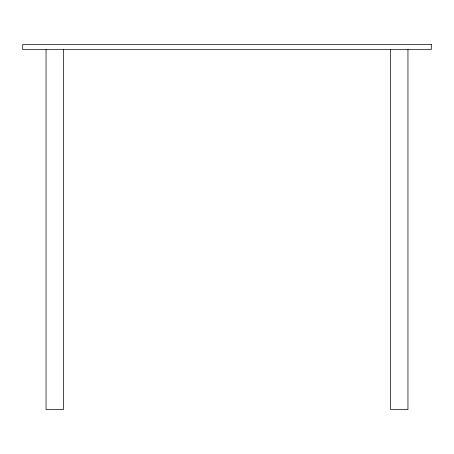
<?xml version="1.0" encoding="UTF-8"?>
<svg xmlns="http://www.w3.org/2000/svg" width="454" height="454" viewBox="0 0 454 454"><rect width="100%" height="100%" fill="white"/><g stroke="black" fill="none" stroke-linecap="round" stroke-linejoin="round"><path stroke-width="0.68" d="M407.953 49.514L407.953 409.593L390.588 409.593L390.588 49.514M63.412 49.514L63.412 409.593L46.047 409.593L46.047 49.514M431.3 44.407L22.7 44.407L22.7 49.514L431.3 49.514L431.3 44.407"/></g></svg>
